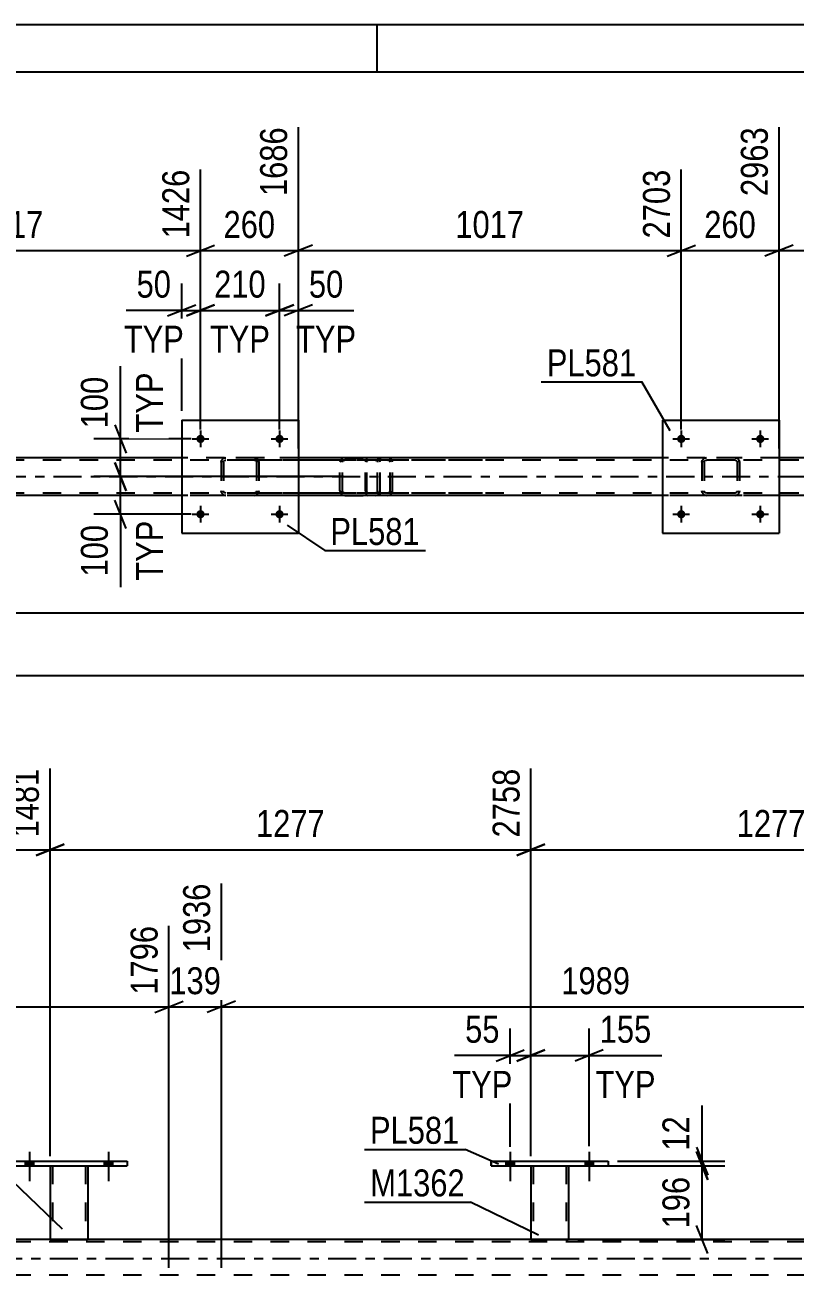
# Model space of a CAD drawing. Header units: millimetres. Extents: x 0 to 841, y 0 to 594.
# Drawn here: x 173.6 to 255.4, y 461.2 to 594 of the extents above; entities that cross this region are included whole.
import ezdxf

# ---------------------------------------------------------------- set-up
doc = ezdxf.new("R2010")
doc.units = ezdxf.units.MM
doc.linetypes.add('DXK_LINE_DOT2', pattern=[3.9198, 1.9599, -1.9599])
doc.linetypes.add('DXK_LINE_DOT3', pattern=[5.9187, 2.979, -0.9799, 0.9799, -0.9799])
doc.styles.add('Arial Narrow', font='ARIALN.TTF', dxfattribs={"height": 0.2})

# ---------------------------------------------------------------- blocks, each defined once
blk = doc.blocks.new('Unknown-318893340-1135')
at = {"color": 5, "linetype": 'Continuous'}
for p, q in [((841, 594), (0, 594)), ((211, 589), (211, 594)), ((836, 589), (5, 589))]:
    blk.add_line(p, q, dxfattribs=at)
blk = doc.blocks.new('Part-318893340-2938 - 2823')
at = {"color": 7, "linetype": 'DXK_LINE_DOT2'}
for p, q in [((245.5, 547.55), (245.53, 547.74)), ((245.53, 547.74), (245.5, 547.55)), ((245.5, 547.55), (245.5, 544.51)), ((245.74, 547.55), (245.75, 547.65)), ((245.74, 547.55), (245.74, 544.51)), ((245.75, 547.65), (245.81, 547.72)), ((245.79, 548), (245.98, 548.03)), ((245.98, 548.03), (245.79, 548)), ((245.81, 547.72), (245.88, 547.78)), ((245.88, 547.78), (245.98, 547.79)), ((249.02, 548.03), (245.98, 548.03)), ((249.02, 547.79), (245.98, 547.79)), ((249.02, 548.03), (249.2, 548)), ((249.2, 548), (249.02, 548.03)), ((249.02, 547.79), (249.11, 547.78)), ((249.11, 547.78), (249.19, 547.72)), ((249.19, 547.72), (249.24, 547.65)), ((249.24, 547.65), (249.26, 547.55)), ((249.26, 547.55), (249.26, 544.51)), ((249.46, 547.74), (249.5, 547.55)), ((249.5, 547.55), (249.46, 547.74)), ((249.5, 547.55), (249.5, 544.51)), ((245.53, 544.33), (245.5, 544.51)), ((245.5, 544.51), (245.53, 544.33)), ((245.75, 544.42), (245.74, 544.51)), ((245.81, 544.34), (245.75, 544.42)), ((249.24, 544.42), (249.19, 544.34)), ((249.26, 544.51), (249.24, 544.42)), ((249.5, 544.51), (249.46, 544.33)), ((249.46, 544.33), (249.5, 544.51)), ((245.98, 544.03), (245.79, 544.07)), ((245.79, 544.07), (245.98, 544.03)), ((245.88, 544.29), (245.81, 544.34)), ((245.98, 544.27), (245.88, 544.29)), ((249.02, 544.27), (245.98, 544.27)), ((249.02, 544.03), (245.98, 544.03)), ((249.11, 544.29), (249.02, 544.27)), ((249.2, 544.07), (249.02, 544.03)), ((249.02, 544.03), (249.2, 544.07)), ((249.19, 544.34), (249.11, 544.29))]:
    blk.add_line(p, q, dxfattribs=at)
at = {"color": 7, "linetype": 'DXK_LINE_DOT3'}
blk.add_line((247.5, 546.03), (247.5, 546.03), dxfattribs=at)
at = {"color": 7, "linetype": 'DXK_LINE_DOT2'}
for centre, start, end in [((245.98, 547.55), 112.5, 157.5), ((245.98, 547.55), 112.5, 157.5), ((249.02, 547.55), 22.5, 67.5), ((249.02, 547.55), 22.5, 67.5), ((245.98, 544.51), 202.5, 247.5), ((245.98, 544.51), 202.5, 247.5), ((249.02, 544.51), 292.5, 337.5), ((249.02, 544.51), 292.5, 337.5)]:
    blk.add_arc(centre, 0.48, start, end, dxfattribs=at)
blk = doc.blocks.new('Bolt-318893340-2898 - 2823')
at = {"linetype": 'Continuous'}
for points in [[(192.66, 542.03, -1), (191.78, 542.03, -1)], [(201.06, 542.03, -1), (200.18, 542.03, -1)]]:
    blk.add_hatch(color=1, dxfattribs=at).paths.add_polyline_path(points)
at = {"color": 1, "linetype": 'Continuous'}
for p, q in [((191.34, 542.03), (193.1, 542.03)), ((192.22, 542.91), (192.22, 541.15)), ((199.74, 542.03), (201.5, 542.03)), ((200.62, 542.91), (200.62, 541.15))]:
    blk.add_line(p, q, dxfattribs=at)
blk = doc.blocks.new('Part-318893340-2937 - 2823')
at = {"color": 2, "linetype": 'Continuous'}
for p, q in [((241.3, 552.03), (241.3, 540.03)), ((241.3, 552.03), (253.7, 552.03)), ((253.7, 552.03), (253.7, 540.03)), ((241.3, 540.03), (253.7, 540.03))]:
    blk.add_line(p, q, dxfattribs=at)
blk = doc.blocks.new('Part-318893340-2873 - 2823')
at = {"color": 7, "linetype": 'DXK_LINE_DOT2'}
for p, q in [((730.1, 547.79), (135.18, 547.79)), ((202.62, 548.03), (190.22, 548.03)), ((253.7, 548.03), (241.3, 548.03)), ((730.1, 544.27), (135.18, 544.27)), ((730.1, 544.03), (190.22, 544.03)), ((202.62, 544.03), (190.22, 544.03)), ((253.7, 544.03), (241.3, 544.03))]:
    blk.add_line(p, q, dxfattribs=at)
at = {"color": 2, "linetype": 'Continuous'}
for p, q in [((190.22, 548.03), (151.54, 548.03)), ((241.3, 548.03), (202.62, 548.03)), ((292.38, 548.03), (253.7, 548.03)), ((190.22, 544.03), (151.54, 544.03)), ((241.3, 544.03), (202.62, 544.03)), ((292.38, 544.03), (253.7, 544.03))]:
    blk.add_line(p, q, dxfattribs=at)
at = {"color": 7, "linetype": 'DXK_LINE_DOT3'}
blk.add_line((135.18, 546.03), (730.1, 546.03), dxfattribs=at)
blk = doc.blocks.new('Bolt-318893340-2897 - 2823')
at = {"linetype": 'Continuous'}
for points in [[(192.66, 550.03, -1), (191.78, 550.03, -1)], [(201.06, 550.03, -1), (200.18, 550.03, -1)]]:
    blk.add_hatch(color=1, dxfattribs=at).paths.add_polyline_path(points)
at = {"color": 1, "linetype": 'Continuous'}
for p, q in [((191.34, 550.03), (193.1, 550.03)), ((192.22, 550.91), (192.22, 549.15)), ((199.74, 550.03), (201.5, 550.03)), ((200.62, 550.91), (200.62, 549.15))]:
    blk.add_line(p, q, dxfattribs=at)
blk = doc.blocks.new('Bolt-318893340-2899 - 2823')
at = {"linetype": 'Continuous'}
for points in [[(243.74, 550.03, -1), (242.86, 550.03, -1)], [(252.14, 550.03, -1), (251.26, 550.03, -1)]]:
    blk.add_hatch(color=1, dxfattribs=at).paths.add_polyline_path(points)
at = {"color": 1, "linetype": 'Continuous'}
for p, q in [((242.42, 550.03), (244.18, 550.03)), ((243.3, 550.91), (243.3, 549.15)), ((250.82, 550.03), (252.58, 550.03)), ((251.7, 550.91), (251.7, 549.15))]:
    blk.add_line(p, q, dxfattribs=at)
blk = doc.blocks.new('Bolt-318893340-2900 - 2823')
at = {"linetype": 'Continuous'}
for points in [[(243.74, 542.03, -1), (242.86, 542.03, -1)], [(252.14, 542.03, -1), (251.26, 542.03, -1)]]:
    blk.add_hatch(color=1, dxfattribs=at).paths.add_polyline_path(points)
at = {"color": 1, "linetype": 'Continuous'}
for p, q in [((242.42, 542.03), (244.18, 542.03)), ((243.3, 542.91), (243.3, 541.15)), ((250.82, 542.03), (252.58, 542.03)), ((251.7, 542.91), (251.7, 541.15))]:
    blk.add_line(p, q, dxfattribs=at)
blk = doc.blocks.new('Part-318893340-2931 - 2823')
at = {"color": 2, "linetype": 'Continuous'}
for p, q in [((190.22, 552.03), (190.22, 540.03)), ((190.22, 552.03), (202.62, 552.03)), ((202.62, 552.03), (202.62, 540.03)), ((190.22, 540.03), (202.62, 540.03))]:
    blk.add_line(p, q, dxfattribs=at)
blk = doc.blocks.new('Part-318893340-2932 - 2823')
at = {"color": 7, "linetype": 'DXK_LINE_DOT2'}
for p, q in [((194.42, 547.55), (194.45, 547.74)), ((194.45, 547.74), (194.42, 547.55)), ((194.42, 547.55), (194.42, 544.51)), ((194.66, 547.55), (194.67, 547.65)), ((194.66, 547.55), (194.66, 544.51)), ((194.67, 547.65), (194.73, 547.72)), ((194.71, 548), (194.9, 548.03)), ((194.9, 548.03), (194.71, 548)), ((194.73, 547.72), (194.8, 547.78)), ((194.8, 547.78), (194.9, 547.79)), ((197.94, 548.03), (194.9, 548.03)), ((197.94, 547.79), (194.9, 547.79)), ((197.94, 548.03), (198.12, 548)), ((198.12, 548), (197.94, 548.03)), ((197.94, 547.79), (198.03, 547.78)), ((198.03, 547.78), (198.11, 547.72)), ((198.11, 547.72), (198.16, 547.65)), ((198.16, 547.65), (198.18, 547.55)), ((198.18, 547.55), (198.18, 544.51)), ((198.38, 547.74), (198.42, 547.55)), ((198.42, 547.55), (198.38, 547.74)), ((198.42, 547.55), (198.42, 544.51)), ((194.45, 544.33), (194.42, 544.51)), ((194.42, 544.51), (194.45, 544.33)), ((194.67, 544.42), (194.66, 544.51)), ((194.73, 544.34), (194.67, 544.42)), ((198.16, 544.42), (198.11, 544.34)), ((198.18, 544.51), (198.16, 544.42)), ((198.42, 544.51), (198.38, 544.33)), ((198.38, 544.33), (198.42, 544.51)), ((194.9, 544.03), (194.71, 544.07)), ((194.71, 544.07), (194.9, 544.03)), ((194.8, 544.29), (194.73, 544.34)), ((194.9, 544.27), (194.8, 544.29)), ((197.94, 544.27), (194.9, 544.27)), ((197.94, 544.03), (194.9, 544.03)), ((198.03, 544.29), (197.94, 544.27)), ((198.12, 544.07), (197.94, 544.03)), ((197.94, 544.03), (198.12, 544.07)), ((198.11, 544.34), (198.03, 544.29))]:
    blk.add_line(p, q, dxfattribs=at)
at = {"color": 7, "linetype": 'DXK_LINE_DOT3'}
blk.add_line((196.42, 546.03), (196.42, 546.03), dxfattribs=at)
at = {"color": 7, "linetype": 'DXK_LINE_DOT2'}
for centre, start, end in [((194.9, 547.55), 112.5, 157.5), ((194.9, 547.55), 112.5, 157.5), ((197.94, 547.55), 22.5, 67.5), ((197.94, 547.55), 22.5, 67.5), ((194.9, 544.51), 202.5, 247.5), ((194.9, 544.51), 202.5, 247.5), ((197.94, 544.51), 292.5, 337.5), ((197.94, 544.51), 292.5, 337.5)]:
    blk.add_arc(centre, 0.48, start, end, dxfattribs=at)
blk = doc.blocks.new('Part-318893340-3017 - 2823')
at = {"color": 7, "linetype": 'DXK_LINE_DOT2'}
for p, q in [((209.77, 547.73), (209.75, 547.55)), ((209.75, 544.51), (209.75, 547.55)), ((209.83, 547.89), (209.77, 547.73)), ((209.92, 547.99), (209.83, 547.89)), ((209.89, 547.55), (209.9, 547.64)), ((209.89, 544.51), (209.89, 547.55)), ((209.9, 547.64), (209.92, 547.72)), ((210.02, 548.03), (209.92, 547.99)), ((209.92, 547.72), (209.97, 547.77)), ((209.97, 547.77), (210.02, 547.79)), ((222.18, 548.03), (210.02, 548.03)), ((222.18, 547.79), (210.02, 547.79)), ((211.3, 548.03), (211.3, 547.79)), ((212.3, 547.99), (212.11, 548.03)), ((212.11, 547.79), (212.21, 547.77)), ((212.21, 547.77), (212.29, 547.72)), ((212.29, 547.72), (212.34, 547.64)), ((212.34, 547.64), (212.36, 547.55)), ((212.36, 544.51), (212.36, 547.55)), ((212.58, 547.72), (212.58, 547.73)), ((212.61, 547.55), (212.58, 547.72)), ((212.61, 544.51), (212.61, 547.55)), ((209.75, 544.51), (209.77, 544.33)), ((209.9, 544.42), (209.89, 544.51)), ((209.92, 544.34), (209.9, 544.42)), ((212.34, 544.42), (212.29, 544.34)), ((212.36, 544.51), (212.34, 544.42)), ((212.58, 544.33), (212.61, 544.51)), ((209.77, 544.33), (209.83, 544.17)), ((209.83, 544.17), (209.92, 544.07)), ((209.97, 544.29), (209.92, 544.34)), ((209.92, 544.07), (210.02, 544.03)), ((210.02, 544.27), (209.97, 544.29)), ((222.18, 544.27), (210.02, 544.27)), ((222.18, 544.03), (210.02, 544.03)), ((211.3, 544.03), (211.3, 544.27)), ((212.21, 544.29), (212.11, 544.27)), ((212.11, 544.03), (212.3, 544.07)), ((212.29, 544.34), (212.21, 544.29))]:
    blk.add_line(p, q, dxfattribs=at)
for centre, start, end in [((212.13, 547.53), 23.8494, 68.8059), ((212.13, 544.52), 291.1941, 336.1506)]:
    blk.add_arc(centre, 0.492, start, end, dxfattribs=at)
blk = doc.blocks.new('Part-318893340-3024 - 2823')
at = {"color": 7, "linetype": 'DXK_LINE_DOT2'}
for p, q in [((210.79, 548.03), (195.8, 548.03)), ((210.79, 547.79), (195.8, 547.79)), ((207.08, 547.72), (207.04, 547.55)), ((207.04, 544.51), (207.04, 547.55)), ((207.08, 547.73), (207.08, 547.72)), ((207.3, 547.55), (207.32, 547.64)), ((207.3, 544.51), (207.3, 547.55)), ((207.32, 547.64), (207.37, 547.72)), ((207.55, 548.03), (207.36, 547.99)), ((207.37, 547.72), (207.45, 547.77)), ((207.45, 547.77), (207.55, 547.79)), ((207.55, 548.03), (210.79, 548.03)), ((210.98, 547.99), (210.79, 548.03)), ((210.79, 547.79), (210.88, 547.77)), ((210.88, 547.77), (210.97, 547.72)), ((210.97, 547.72), (211.02, 547.64)), ((211.02, 547.64), (211.04, 547.55)), ((211.04, 544.51), (211.04, 547.55)), ((211.26, 547.72), (211.26, 547.73)), ((211.3, 547.55), (211.26, 547.72)), ((211.3, 544.51), (211.3, 547.55)), ((207.04, 544.51), (207.08, 544.33)), ((207.32, 544.42), (207.3, 544.51)), ((207.37, 544.34), (207.32, 544.42)), ((211.02, 544.42), (210.97, 544.34)), ((211.04, 544.51), (211.02, 544.42)), ((211.26, 544.33), (211.3, 544.51)), ((210.79, 544.27), (195.8, 544.27)), ((210.79, 544.03), (195.8, 544.03)), ((207.36, 544.07), (207.55, 544.03)), ((207.45, 544.29), (207.37, 544.34)), ((207.55, 544.27), (207.45, 544.29)), ((207.55, 544.03), (210.79, 544.03)), ((210.88, 544.29), (210.79, 544.27)), ((210.79, 544.03), (210.98, 544.07)), ((210.97, 544.34), (210.88, 544.29))]:
    blk.add_line(p, q, dxfattribs=at)
for centre, start, end in [((207.53, 547.53), 110.7584, 155.6801), ((210.81, 547.53), 24.32, 69.2417), ((207.53, 544.53), 204.32, 249.2417), ((210.81, 544.53), 290.7584, 335.6801)]:
    blk.add_arc(centre, 0.496, start, end, dxfattribs=at)
blk = doc.blocks.new('Part-318893340-3856 - 3734')
at = {"color": 2, "linetype": 'Continuous'}
blk.add_line((431.64, 464.98), (117.01, 464.98), dxfattribs=at)
at = {"color": 7, "linetype": 'DXK_LINE_DOT2'}
for p, q in [((754.32, 464.74), (117.01, 464.74)), ((754.32, 461.22), (117.01, 461.22))]:
    blk.add_line(p, q, dxfattribs=at)
at = {"color": 7, "linetype": 'DXK_LINE_DOT3'}
blk.add_line((117.01, 462.98), (754.32, 462.98), dxfattribs=at)
blk = doc.blocks.new('Bolt-318893340-3995 - 3734')
at = {"linetype": 'Continuous'}
for points in [[(224.68, 472.83), (225.56, 472.83), (225.56, 473.31), (224.68, 473.31)], [(233.08, 472.83), (233.96, 472.83), (233.96, 473.31), (233.08, 473.31)]]:
    blk.add_hatch(color=1, dxfattribs=at).paths.add_polyline_path(points)
at = {"color": 1, "linetype": 'Continuous'}
for p, q in [((225.12, 474.31), (225.12, 471.19)), ((233.52, 474.31), (233.52, 471.19)), ((224.68, 473.31), (224.68, 472.83)), ((225.56, 473.31), (225.56, 472.83)), ((233.08, 473.31), (233.08, 472.83)), ((233.96, 473.31), (233.96, 472.83))]:
    blk.add_line(p, q, dxfattribs=at)
blk = doc.blocks.new('Bolt-318893340-3996 - 3734')
at = {"linetype": 'Continuous'}
for points in [[(224.68, 472.83), (225.56, 472.83), (225.56, 473.31), (224.68, 473.31)], [(233.08, 472.83), (233.96, 472.83), (233.96, 473.31), (233.08, 473.31)]]:
    blk.add_hatch(color=1, dxfattribs=at).paths.add_polyline_path(points)
at = {"color": 1, "linetype": 'Continuous'}
for p, q in [((225.12, 474.31), (225.12, 471.19)), ((233.52, 474.31), (233.52, 471.19)), ((224.68, 473.31), (224.68, 472.83)), ((225.56, 473.31), (225.56, 472.83)), ((233.08, 473.31), (233.08, 472.83)), ((233.96, 473.31), (233.96, 472.83))]:
    blk.add_line(p, q, dxfattribs=at)
blk = doc.blocks.new('Bolt-318893340-3997 - 3734')
at = {"linetype": 'Continuous'}
for points in [[(173.6, 472.83), (174.48, 472.83), (174.48, 473.31), (173.6, 473.31)], [(182, 472.83), (182.88, 472.83), (182.88, 473.31), (182, 473.31)]]:
    blk.add_hatch(color=1, dxfattribs=at).paths.add_polyline_path(points)
at = {"color": 1, "linetype": 'Continuous'}
for p, q in [((174.04, 474.31), (174.04, 471.19)), ((182.44, 474.31), (182.44, 471.19)), ((173.6, 473.31), (173.6, 472.83)), ((174.48, 473.31), (174.48, 472.83)), ((182, 473.31), (182, 472.83)), ((182.88, 473.31), (182.88, 472.83))]:
    blk.add_line(p, q, dxfattribs=at)
blk = doc.blocks.new('Bolt-318893340-3998 - 3734')
at = {"linetype": 'Continuous'}
for points in [[(173.6, 472.83), (174.48, 472.83), (174.48, 473.31), (173.6, 473.31)], [(182, 472.83), (182.88, 472.83), (182.88, 473.31), (182, 473.31)]]:
    blk.add_hatch(color=1, dxfattribs=at).paths.add_polyline_path(points)
at = {"color": 1, "linetype": 'Continuous'}
for p, q in [((174.04, 474.31), (174.04, 471.19)), ((182.44, 474.31), (182.44, 471.19)), ((173.6, 473.31), (173.6, 472.83)), ((174.48, 473.31), (174.48, 472.83)), ((182, 473.31), (182, 472.83)), ((182.88, 473.31), (182.88, 472.83))]:
    blk.add_line(p, q, dxfattribs=at)
blk = doc.blocks.new('Part-318893340-4058 - 3734')
at = {"color": 2, "linetype": 'Continuous'}
for p, q in [((227.32, 472.83), (227.32, 464.99)), ((231.32, 472.83), (231.32, 464.99)), ((227.32, 464.99), (231.28, 464.99)), ((231.32, 464.99), (231.28, 464.99))]:
    blk.add_line(p, q, dxfattribs=at)
at = {"color": 7, "linetype": 'DXK_LINE_DOT2'}
for p, q in [((227.32, 472.83), (231.32, 472.83)), ((227.32, 472.83), (227.32, 472.83)), ((227.32, 472.83), (227.32, 472.83)), ((227.56, 472.83), (227.56, 464.99)), ((231.08, 472.83), (231.08, 464.99)), ((231.32, 472.83), (231.32, 472.83)), ((231.32, 472.83), (231.32, 472.83)), ((231.01, 464.99), (231.02, 464.99)), ((231.02, 464.99), (231.06, 464.99)), ((231.06, 464.99), (231.08, 464.99))]:
    blk.add_line(p, q, dxfattribs=at)
blk = doc.blocks.new('Part-318893340-4063 - 3734')
at = {"color": 2, "linetype": 'Continuous'}
for p, q in [((223.12, 472.83), (223.12, 473.31)), ((223.12, 473.31), (223.12, 473.31)), ((223.12, 473.31), (235.52, 473.31)), ((223.12, 472.83), (223.12, 472.83)), ((223.12, 472.83), (235.52, 472.83)), ((235.52, 473.31), (235.52, 472.83))]:
    blk.add_line(p, q, dxfattribs=at)
at = {"color": 7, "linetype": 'DXK_LINE_DOT2'}
for p, q in [((223.12, 473.31), (223.12, 472.83)), ((223.12, 473.31), (223.12, 473.31)), ((223.12, 472.83), (223.12, 472.83)), ((235.52, 473.31), (235.52, 472.83))]:
    blk.add_line(p, q, dxfattribs=at)
blk = doc.blocks.new('Part-318893340-4068 - 3734')
at = {"color": 2, "linetype": 'Continuous'}
for p, q in [((176.24, 472.83), (176.24, 464.99)), ((180.24, 472.83), (180.24, 464.99)), ((176.24, 464.99), (180.2, 464.99)), ((180.24, 464.99), (180.2, 464.99))]:
    blk.add_line(p, q, dxfattribs=at)
at = {"color": 7, "linetype": 'DXK_LINE_DOT2'}
for p, q in [((176.24, 472.83), (180.24, 472.83)), ((176.24, 472.83), (176.24, 472.83)), ((176.24, 472.83), (176.24, 472.83)), ((176.48, 472.83), (176.48, 464.99)), ((180, 472.83), (180, 464.99)), ((180.24, 472.83), (180.24, 472.83)), ((180.24, 472.83), (180.24, 472.83)), ((179.98, 464.99), (180, 464.99))]:
    blk.add_line(p, q, dxfattribs=at)
blk = doc.blocks.new('Part-318893340-4073 - 3734')
at = {"color": 2, "linetype": 'Continuous'}
for p, q in [((172.04, 472.83), (172.04, 473.31)), ((172.04, 473.31), (172.04, 473.31)), ((172.04, 473.31), (184.44, 473.31)), ((172.04, 472.83), (172.04, 472.83)), ((172.04, 472.83), (184.44, 472.83)), ((184.44, 473.31), (184.44, 472.83))]:
    blk.add_line(p, q, dxfattribs=at)
at = {"color": 7, "linetype": 'DXK_LINE_DOT2'}
for p, q in [((172.04, 473.31), (172.04, 472.83)), ((172.04, 473.31), (172.04, 473.31)), ((172.04, 472.83), (172.04, 472.83)), ((184.44, 473.31), (184.44, 472.83))]:
    blk.add_line(p, q, dxfattribs=at)
blk = doc.blocks.new('StraightDimension-318893340-3163 - 2823')
at = {"color": 7, "linetype": 'Continuous'}
for p, q in [((190.22, 553.03), (190.22, 566.54)), ((192.22, 551.03), (192.22, 566.54)), ((190.22, 563.69), (184.31, 563.69)), ((190.22, 563.69), (184.31, 563.69)), ((188.72, 563.09), (191.72, 564.29)), ((190.22, 563.69), (192.22, 563.69)), ((193.72, 564.29), (190.72, 563.09))]:
    blk.add_line(p, q, dxfattribs=at)
at = {"color": 0}
blk.add_wipeout([(189.69, 564.44), (189.69, 568.64), (184.83, 568.64), (184.83, 564.44)], dxfattribs=at)
at = {"color": 0, "linetype": 'Continuous'}
blk.add_wipeout([(191.06, 558.59), (191.06, 562.79), (183.47, 562.79), (183.47, 558.59)], dxfattribs=at)
at = {"color": 3, "style": 'Arial Narrow'}
blk.add_text('50', height=2.863, dxfattribs=at).set_placement((185.43, 565.04))
at = {"color": 3, "linetype": 'Continuous', "style": 'Arial Narrow'}
blk.add_text('TYP', height=2.863, dxfattribs=at).set_placement((184.07, 559.19))
blk = doc.blocks.new('StraightDimension-318893340-7810 - 2823')
at = {"color": 7, "linetype": 'Continuous'}
for p, q in [((202.62, 549.03), (202.62, 583.14)), ((192.22, 551.03), (192.22, 578.64)), ((190.72, 569.43), (193.72, 570.63)), ((192.22, 570.03), (202.62, 570.03)), ((204.12, 570.63), (201.12, 569.43))]:
    blk.add_line(p, q, dxfattribs=at)
at = {"color": 0}
blk.add_wipeout([(200.76, 570.78), (200.76, 574.98), (194.07, 574.98), (194.07, 570.78)], dxfattribs=at)
at = {"color": 3, "style": 'Arial Narrow'}
blk.add_text('260', height=2.863, dxfattribs=at).set_placement((194.67, 571.38))
at = {"color": 0, "linetype": 'Continuous'}
blk.add_wipeout([(202.02, 583.74), (197.82, 583.74), (197.82, 575.23), (202.02, 575.23)], dxfattribs=at)
at = {"color": 3, "linetype": 'Continuous', "style": 'Arial Narrow'}
blk.add_text('1686', height=2.863, rotation=90.0002, dxfattribs=at).set_placement((201.42, 575.83))
blk = doc.blocks.new('StraightDimension-318893340-3065 - 2823')
at = {"color": 7, "linetype": 'Continuous'}
blk.add_line((135.18, 531.55), (767.22, 531.55), dxfattribs=at)
blk = doc.blocks.new('StraightDimension-318893340-3134 - 2823')
at = {"color": 7, "linetype": 'Continuous'}
for p, q in [((200.62, 551.03), (200.62, 566.54)), ((202.62, 553.03), (202.62, 566.54)), ((199.12, 563.09), (202.12, 564.29)), ((200.62, 563.69), (202.62, 563.69)), ((204.12, 564.29), (201.12, 563.09)), ((202.62, 563.69), (208.52, 563.69)), ((202.62, 563.69), (208.52, 563.69))]:
    blk.add_line(p, q, dxfattribs=at)
at = {"color": 0}
blk.add_wipeout([(208, 564.44), (208, 568.64), (203.14, 568.64), (203.14, 564.44)], dxfattribs=at)
at = {"color": 0, "linetype": 'Continuous'}
blk.add_wipeout([(209.36, 558.59), (209.36, 562.79), (201.77, 562.79), (201.77, 558.59)], dxfattribs=at)
at = {"color": 3, "style": 'Arial Narrow'}
blk.add_text('50', height=2.863, dxfattribs=at).set_placement((203.74, 565.04))
at = {"color": 3, "linetype": 'Continuous', "style": 'Arial Narrow'}
blk.add_text('TYP', height=2.863, dxfattribs=at).set_placement((202.37, 559.19))
blk = doc.blocks.new('StraightDimension-318893340-3147 - 2823')
at = {"color": 7, "linetype": 'Continuous'}
for p, q in [((192.22, 551.03), (192.22, 566.54)), ((200.62, 551.03), (200.62, 566.54)), ((190.72, 563.09), (193.72, 564.29)), ((192.22, 563.69), (200.62, 563.69)), ((202.12, 564.29), (199.12, 563.09))]:
    blk.add_line(p, q, dxfattribs=at)
at = {"color": 0}
blk.add_wipeout([(199.76, 564.44), (199.76, 568.64), (193.07, 568.64), (193.07, 564.44)], dxfattribs=at)
at = {"color": 0, "linetype": 'Continuous'}
blk.add_wipeout([(200.21, 558.59), (200.21, 562.79), (192.62, 562.79), (192.62, 558.59)], dxfattribs=at)
at = {"color": 3, "style": 'Arial Narrow'}
blk.add_text('210', height=2.863, dxfattribs=at).set_placement((193.67, 565.04))
at = {"color": 3, "linetype": 'Continuous', "style": 'Arial Narrow'}
blk.add_text('TYP', height=2.863, dxfattribs=at).set_placement((193.22, 559.19))
blk = doc.blocks.new('StraightDimension-318893340-3177 - 2823')
at = {"color": 7, "linetype": 'Continuous'}
for p, q in [((183.12, 547.53), (184.32, 544.53)), ((207.4, 546.03), (180.87, 546.03)), ((183.72, 542.03), (183.72, 546.03)), ((184.32, 540.53), (183.12, 543.53)), ((191.22, 542.03), (180.87, 542.03)), ((183.72, 542.03), (183.72, 534.3)), ((183.72, 542.03), (183.72, 534.3))]:
    blk.add_line(p, q, dxfattribs=at)
at = {"color": 0, "linetype": 'Continuous'}
blk.add_wipeout([(188.82, 541.96), (184.62, 541.96), (184.62, 534.37), (188.82, 534.37)], dxfattribs=at)
at = {"color": 0}
blk.add_wipeout([(182.97, 541.51), (178.77, 541.51), (178.77, 534.82), (182.97, 534.82)], dxfattribs=at)
at = {"color": 3, "style": 'Arial Narrow'}
blk.add_text('100', height=2.863, rotation=90.0002, dxfattribs=at).set_placement((182.37, 535.42))
at = {"color": 3, "linetype": 'Continuous', "style": 'Arial Narrow'}
blk.add_text('TYP', height=2.863, rotation=90.0002, dxfattribs=at).set_placement((188.22, 534.97))
blk = doc.blocks.new('StraightDimension-318893340-3200 - 2823')
at = {"color": 7, "linetype": 'Continuous'}
for p, q in [((183.72, 550.03), (183.72, 557.77)), ((183.72, 550.03), (183.72, 557.77)), ((183.12, 551.53), (184.32, 548.53)), ((191.22, 550.03), (180.87, 550.03)), ((183.72, 546.03), (183.72, 550.03)), ((184.32, 544.53), (183.12, 547.53)), ((207.4, 546.03), (180.87, 546.03))]:
    blk.add_line(p, q, dxfattribs=at)
at = {"color": 0, "linetype": 'Continuous'}
blk.add_wipeout([(188.82, 557.7), (184.62, 557.7), (184.62, 550.11), (188.82, 550.11)], dxfattribs=at)
at = {"color": 0}
blk.add_wipeout([(182.97, 557.24), (178.77, 557.24), (178.77, 550.56), (182.97, 550.56)], dxfattribs=at)
at = {"color": 3, "style": 'Arial Narrow'}
blk.add_text('100', height=2.863, rotation=90.0002, dxfattribs=at).set_placement((182.37, 551.16))
at = {"color": 3, "linetype": 'Continuous', "style": 'Arial Narrow'}
blk.add_text('TYP', height=2.863, rotation=90.0002, dxfattribs=at).set_placement((188.22, 550.71))
blk = doc.blocks.new('StraightDimension-318893340-3224 - 2823')
at = {"color": 7, "linetype": 'Continuous'}
blk.add_line((134.54, 524.91), (767.86, 524.91), dxfattribs=at)
blk = doc.blocks.new('StraightDimension-318893340-7807 - 2823')
at = {"color": 7, "linetype": 'Continuous'}
for p, q in [((253.7, 549.03), (253.7, 583.14)), ((294.38, 551.03), (294.38, 578.64)), ((255.2, 570.63), (252.2, 569.43)), ((253.7, 570.03), (294.38, 570.03)), ((292.88, 569.43), (295.88, 570.63))]:
    blk.add_line(p, q, dxfattribs=at)
at = {"color": 0}
blk.add_wipeout([(278.29, 570.78), (278.29, 574.98), (269.78, 574.98), (269.78, 570.78)], dxfattribs=at)
at = {"color": 3, "style": 'Arial Narrow'}
blk.add_text('1017', height=2.863, dxfattribs=at).set_placement((270.38, 571.38))
at = {"color": 0, "linetype": 'Continuous'}
blk.add_wipeout([(293.78, 579.24), (289.58, 579.24), (289.58, 570.73), (293.78, 570.73)], dxfattribs=at)
at = {"color": 3, "linetype": 'Continuous', "style": 'Arial Narrow'}
blk.add_text('3980', height=2.863, rotation=90.0002, dxfattribs=at).set_placement((293.18, 571.33))
blk = doc.blocks.new('StraightDimension-318893340-7808 - 2823')
at = {"color": 7, "linetype": 'Continuous'}
for p, q in [((253.7, 549.03), (253.7, 583.14)), ((243.3, 551.03), (243.3, 578.64)), ((241.8, 569.43), (244.8, 570.63)), ((243.3, 570.03), (253.7, 570.03)), ((255.2, 570.63), (252.2, 569.43))]:
    blk.add_line(p, q, dxfattribs=at)
at = {"color": 0}
blk.add_wipeout([(251.84, 570.78), (251.84, 574.98), (245.15, 574.98), (245.15, 570.78)], dxfattribs=at)
at = {"color": 3, "style": 'Arial Narrow'}
blk.add_text('260', height=2.863, dxfattribs=at).set_placement((245.75, 571.38))
at = {"color": 0, "linetype": 'Continuous'}
blk.add_wipeout([(253.1, 583.74), (248.9, 583.74), (248.9, 575.23), (253.1, 575.23)], dxfattribs=at)
at = {"color": 3, "linetype": 'Continuous', "style": 'Arial Narrow'}
blk.add_text('2963', height=2.863, rotation=90.0002, dxfattribs=at).set_placement((252.5, 575.83))
blk = doc.blocks.new('StraightDimension-318893340-7809 - 2823')
at = {"color": 7, "linetype": 'Continuous'}
for p, q in [((202.62, 549.03), (202.62, 583.14)), ((243.3, 551.03), (243.3, 578.64)), ((204.12, 570.63), (201.12, 569.43)), ((202.62, 570.03), (243.3, 570.03)), ((241.8, 569.43), (244.8, 570.63))]:
    blk.add_line(p, q, dxfattribs=at)
at = {"color": 0}
blk.add_wipeout([(227.21, 570.78), (227.21, 574.98), (218.7, 574.98), (218.7, 570.78)], dxfattribs=at)
at = {"color": 3, "style": 'Arial Narrow'}
blk.add_text('1017', height=2.863, dxfattribs=at).set_placement((219.3, 571.38))
at = {"color": 0, "linetype": 'Continuous'}
blk.add_wipeout([(242.7, 579.24), (238.5, 579.24), (238.5, 570.73), (242.7, 570.73)], dxfattribs=at)
at = {"color": 3, "linetype": 'Continuous', "style": 'Arial Narrow'}
blk.add_text('2703', height=2.863, rotation=90.0002, dxfattribs=at).set_placement((242.1, 571.33))
blk = doc.blocks.new('StraightDimension-318893340-7811 - 2823')
at = {"color": 7, "linetype": 'Continuous'}
for p, q in [((151.54, 548.71), (151.54, 581.32)), ((192.22, 551.03), (192.22, 578.64)), ((153.04, 570.63), (150.04, 569.43)), ((151.54, 570.03), (192.22, 570.03)), ((190.72, 569.43), (193.72, 570.63))]:
    blk.add_line(p, q, dxfattribs=at)
at = {"color": 0}
blk.add_wipeout([(176.13, 570.78), (176.13, 574.98), (167.62, 574.98), (167.62, 570.78)], dxfattribs=at)
at = {"color": 3, "style": 'Arial Narrow'}
blk.add_text('1017', height=2.863, dxfattribs=at).set_placement((168.22, 571.38))
at = {"color": 0, "linetype": 'Continuous'}
blk.add_wipeout([(191.62, 579.24), (187.42, 579.24), (187.42, 570.73), (191.62, 570.73)], dxfattribs=at)
at = {"color": 3, "linetype": 'Continuous', "style": 'Arial Narrow'}
blk.add_text('1426', height=2.863, rotation=90.0002, dxfattribs=at).set_placement((191.02, 571.33))
blk = doc.blocks.new('StraightDimension-318893340-15523 - 3734')
at = {"color": 7, "linetype": 'Continuous'}
for p, q in [((244.92, 474.33), (246.12, 471.33)), ((232.32, 472.83), (247.92, 472.83)), ((245.52, 464.99), (245.52, 472.83)), ((246.12, 463.49), (244.92, 466.49)), ((232.32, 464.99), (247.92, 464.99))]:
    blk.add_line(p, q, dxfattribs=at)
at = {"color": 0}
blk.add_wipeout([(244.77, 472.25), (240.57, 472.25), (240.57, 465.57), (244.77, 465.57)], dxfattribs=at)
at = {"color": 3, "style": 'Arial Narrow'}
blk.add_text('196', height=2.863, rotation=90.0002, dxfattribs=at).set_placement((244.17, 466.17))
blk = doc.blocks.new('StraightDimension-318893340-9623 - 3734')
at = {"color": 7, "linetype": 'Continuous'}
for p, q in [((194.44, 461.98), (194.44, 502.81)), ((274, 461.98), (274, 498.31)), ((195.94, 490.3), (192.94, 489.1)), ((272.5, 489.1), (275.5, 490.3)), ((194.44, 489.7), (274, 489.7))]:
    blk.add_line(p, q, dxfattribs=at)
at = {"color": 0}
blk.add_wipeout([(238.47, 490.45), (238.47, 494.65), (229.96, 494.65), (229.96, 490.45)], dxfattribs=at)
at = {"color": 3, "style": 'Arial Narrow'}
blk.add_text('1989', height=2.863, dxfattribs=at).set_placement((230.56, 491.05))
at = {"color": 0, "linetype": 'Continuous'}
blk.add_wipeout([(273.4, 498.91), (269.2, 498.91), (269.2, 490.4), (273.4, 490.4)], dxfattribs=at)
at = {"color": 3, "linetype": 'Continuous', "style": 'Arial Narrow'}
blk.add_text('3925', height=2.863, rotation=90.0002, dxfattribs=at).set_placement((272.8, 491))
blk = doc.blocks.new('StraightDimension-318893340-10276 - 3734')
at = {"color": 7, "linetype": 'Continuous'}
for p, q in [((227.32, 473.83), (227.32, 515.01)), ((278.4, 473.83), (278.4, 515.01)), ((228.82, 507), (225.82, 505.8)), ((227.32, 506.4), (278.4, 506.4)), ((276.9, 505.8), (279.9, 507))]:
    blk.add_line(p, q, dxfattribs=at)
at = {"color": 0}
blk.add_wipeout([(257.11, 507.15), (257.11, 511.35), (248.6, 511.35), (248.6, 507.15)], dxfattribs=at)
at = {"color": 3, "style": 'Arial Narrow'}
blk.add_text('1277', height=2.863, dxfattribs=at).set_placement((249.2, 507.75))
at = {"color": 0, "linetype": 'Continuous'}
blk.add_wipeout([(277.8, 515.61), (273.6, 515.61), (273.6, 507.1), (277.8, 507.1)], dxfattribs=at)
at = {"color": 3, "linetype": 'Continuous', "style": 'Arial Narrow'}
blk.add_text('4035', height=2.863, rotation=90.0002, dxfattribs=at).set_placement((277.2, 507.7))
blk = doc.blocks.new('StraightDimension-318893340-10278 - 3734')
at = {"color": 7, "linetype": 'Continuous'}
for p, q in [((125.16, 469.91), (125.16, 517.68)), ((176.24, 473.83), (176.24, 515.01)), ((126.66, 507), (123.66, 505.8)), ((125.16, 506.4), (176.24, 506.4)), ((174.74, 505.8), (177.74, 507))]:
    blk.add_line(p, q, dxfattribs=at)
at = {"color": 0}
blk.add_wipeout([(154.95, 507.15), (154.95, 511.35), (146.44, 511.35), (146.44, 507.15)], dxfattribs=at)
at = {"color": 3, "style": 'Arial Narrow'}
blk.add_text('1277', height=2.863, dxfattribs=at).set_placement((147.04, 507.75))
at = {"color": 0, "linetype": 'Continuous'}
blk.add_wipeout([(175.64, 515.61), (171.44, 515.61), (171.44, 507.1), (175.64, 507.1)], dxfattribs=at)
at = {"color": 3, "linetype": 'Continuous', "style": 'Arial Narrow'}
blk.add_text('1481', height=2.863, rotation=90.0002, dxfattribs=at).set_placement((175.04, 507.7))
blk = doc.blocks.new('StraightDimension-318893340-15542 - 3734')
at = {"color": 7, "linetype": 'Continuous'}
for p, q in [((225.12, 474.82), (225.12, 487.39)), ((227.32, 473.83), (227.32, 487.39)), ((223.62, 483.94), (226.62, 485.14)), ((228.82, 485.14), (225.82, 483.94)), ((225.12, 484.54), (219.21, 484.54)), ((225.12, 484.54), (219.21, 484.54)), ((225.12, 484.54), (227.32, 484.54))]:
    blk.add_line(p, q, dxfattribs=at)
at = {"color": 0}
blk.add_wipeout([(224.59, 485.29), (224.59, 489.49), (219.74, 489.49), (219.74, 485.29)], dxfattribs=at)
at = {"color": 0, "linetype": 'Continuous'}
blk.add_wipeout([(225.96, 479.44), (225.96, 483.64), (218.37, 483.64), (218.37, 479.44)], dxfattribs=at)
at = {"color": 3, "style": 'Arial Narrow'}
blk.add_text('55', height=2.863, dxfattribs=at).set_placement((220.34, 485.89))
at = {"color": 3, "linetype": 'Continuous', "style": 'Arial Narrow'}
blk.add_text('TYP', height=2.863, dxfattribs=at).set_placement((218.97, 480.04))
blk = doc.blocks.new('StraightDimension-318893340-9624 - 3734')
at = {"color": 7, "linetype": 'Continuous'}
for p, q in [((194.44, 461.98), (194.44, 502.81)), ((188.86, 461.98), (188.86, 498.31)), ((187.36, 489.1), (190.36, 490.3)), ((195.94, 490.3), (192.94, 489.1)), ((188.86, 489.7), (194.44, 489.7))]:
    blk.add_line(p, q, dxfattribs=at)
at = {"color": 0}
blk.add_wipeout([(194.99, 490.45), (194.99, 494.65), (188.31, 494.65), (188.31, 490.45)], dxfattribs=at)
at = {"color": 3, "style": 'Arial Narrow'}
blk.add_text('139', height=2.863, dxfattribs=at).set_placement((188.91, 491.05))
at = {"color": 0, "linetype": 'Continuous'}
blk.add_wipeout([(193.84, 503.41), (189.64, 503.41), (189.64, 494.9), (193.84, 494.9)], dxfattribs=at)
at = {"color": 3, "linetype": 'Continuous', "style": 'Arial Narrow'}
blk.add_text('1936', height=2.863, rotation=90.0002, dxfattribs=at).set_placement((193.24, 495.5))
blk = doc.blocks.new('StraightDimension-318893340-9625 - 3734')
at = {"color": 7, "linetype": 'Continuous'}
for p, q in [((188.86, 461.98), (188.86, 498.31)), ((117.01, 470.48), (117.01, 492.83)), ((118.51, 490.3), (115.51, 489.1)), ((187.36, 489.1), (190.36, 490.3)), ((117.01, 489.7), (188.86, 489.7))]:
    blk.add_line(p, q, dxfattribs=at)
at = {"color": 0}
blk.add_wipeout([(157.19, 490.45), (157.19, 494.65), (148.68, 494.65), (148.68, 490.45)], dxfattribs=at)
at = {"color": 3, "style": 'Arial Narrow'}
blk.add_text('1796', height=2.863, dxfattribs=at).set_placement((149.28, 491.05))
at = {"color": 0, "linetype": 'Continuous'}
for points in [[(188.26, 498.91), (184.06, 498.91), (184.06, 490.4), (188.26, 490.4)], [(116.41, 493.43), (112.21, 493.43), (112.21, 490.4), (116.41, 490.4)]]:
    blk.add_wipeout(points, dxfattribs=at)
at = {"color": 3, "linetype": 'Continuous', "style": 'Arial Narrow'}
for s, height, p in [('1796', 2.863, (187.66, 491)), ('0', 2.86, (115.81, 491))]:
    blk.add_text(s, height=height, rotation=90.0002, dxfattribs=at).set_placement(p)
blk = doc.blocks.new('StraightDimension-318893340-10277 - 3734')
at = {"color": 7, "linetype": 'Continuous'}
for p, q in [((176.24, 473.83), (176.24, 515.01)), ((227.32, 473.83), (227.32, 515.01)), ((177.74, 507), (174.74, 505.8)), ((176.24, 506.4), (227.32, 506.4)), ((225.82, 505.8), (228.82, 507))]:
    blk.add_line(p, q, dxfattribs=at)
at = {"color": 0}
blk.add_wipeout([(206.03, 507.15), (206.03, 511.35), (197.52, 511.35), (197.52, 507.15)], dxfattribs=at)
at = {"color": 3, "style": 'Arial Narrow'}
blk.add_text('1277', height=2.863, dxfattribs=at).set_placement((198.12, 507.75))
at = {"color": 0, "linetype": 'Continuous'}
blk.add_wipeout([(226.72, 515.61), (222.52, 515.61), (222.52, 507.1), (226.72, 507.1)], dxfattribs=at)
at = {"color": 3, "linetype": 'Continuous', "style": 'Arial Narrow'}
blk.add_text('2758', height=2.863, rotation=90.0002, dxfattribs=at).set_placement((226.12, 507.7))
blk = doc.blocks.new('StraightDimension-318893340-15522 - 3734')
at = {"color": 7, "linetype": 'Continuous'}
for p, q in [((245.52, 473.31), (245.52, 479.21)), ((245.52, 473.31), (245.52, 479.21)), ((244.92, 474.81), (246.12, 471.81)), ((246.12, 471.33), (244.92, 474.33)), ((232.32, 472.83), (247.92, 472.83)), ((236.52, 473.31), (247.92, 473.31)), ((245.52, 472.83), (245.52, 473.31))]:
    blk.add_line(p, q, dxfattribs=at)
at = {"color": 0}
blk.add_wipeout([(244.77, 478.69), (240.57, 478.69), (240.57, 473.83), (244.77, 473.83)], dxfattribs=at)
at = {"color": 3, "style": 'Arial Narrow'}
blk.add_text('12', height=2.863, rotation=90.0002, dxfattribs=at).set_placement((244.17, 474.43))
blk = doc.blocks.new('StraightDimension-318893340-15541 - 3734')
at = {"color": 7, "linetype": 'Continuous'}
for p, q in [((227.32, 473.83), (227.32, 487.39)), ((233.52, 474.89), (233.52, 487.39)), ((225.82, 483.94), (228.82, 485.14)), ((235.02, 485.14), (232.02, 483.94)), ((227.32, 484.54), (233.52, 484.54)), ((233.52, 484.54), (241.25, 484.54)), ((233.52, 484.54), (241.25, 484.54))]:
    blk.add_line(p, q, dxfattribs=at)
at = {"color": 0}
blk.add_wipeout([(240.73, 485.29), (240.73, 489.49), (234.04, 489.49), (234.04, 485.29)], dxfattribs=at)
at = {"color": 0, "linetype": 'Continuous'}
blk.add_wipeout([(241.18, 479.44), (241.18, 483.64), (233.59, 483.64), (233.59, 479.44)], dxfattribs=at)
at = {"color": 3, "style": 'Arial Narrow'}
blk.add_text('155', height=2.863, dxfattribs=at).set_placement((234.64, 485.89))
at = {"color": 3, "linetype": 'Continuous', "style": 'Arial Narrow'}
blk.add_text('TYP', height=2.863, dxfattribs=at).set_placement((234.19, 480.04))
blk = doc.blocks.new('Mark-318893340-2933 - 2823')
at = {"color": 0}
blk.add_wipeout([(238.53, 556.68), (238.53, 559.68), (229.02, 559.68), (229.02, 556.68)], dxfattribs=at)
blk.add_wipeout([(238.53, 556.68), (238.53, 559.68), (229.02, 559.68), (229.02, 556.68)], dxfattribs=at)
at = {"color": 30, "linetype": 'Continuous'}
for p in [(228.42, 556.08), (242.13, 550.88)]:
    blk.add_line(p, (239.13, 556.08), dxfattribs=at)
at = {"color": 3, "style": 'Arial Narrow'}
blk.add_text('PL581', height=2.863, dxfattribs=at).set_placement((229.02, 556.68))
blk = doc.blocks.new('Mark-318893340-2927 - 2823')
at = {"color": 0}
blk.add_wipeout([(215.52, 538.77), (215.52, 541.77), (206.02, 541.77), (206.02, 538.77)], dxfattribs=at)
blk.add_wipeout([(215.52, 538.77), (215.52, 541.77), (206.02, 541.77), (206.02, 538.77)], dxfattribs=at)
at = {"color": 30, "linetype": 'Continuous'}
for p, q in [((201.42, 540.88), (205.42, 538.17)), ((205.42, 538.17), (216.12, 538.17))]:
    blk.add_line(p, q, dxfattribs=at)
at = {"color": 3, "style": 'Arial Narrow'}
blk.add_text('PL581', height=2.863, dxfattribs=at).set_placement((206.02, 538.77))
blk = doc.blocks.new('Mark-318893340-4054 - 3734')
at = {"color": 0}
blk.add_wipeout([(220.31, 469.57), (220.31, 472.57), (210.26, 472.57), (210.26, 469.57)], dxfattribs=at)
blk.add_wipeout([(220.31, 469.57), (220.31, 472.57), (210.26, 472.57), (210.26, 469.57)], dxfattribs=at)
at = {"color": 30, "linetype": 'Continuous'}
for p in [(209.66, 468.97), (228.13, 465.45)]:
    blk.add_line(p, (220.91, 468.97), dxfattribs=at)
at = {"color": 3, "style": 'Arial Narrow'}
blk.add_text('M1362', height=2.863, dxfattribs=at).set_placement((210.26, 469.57))
blk = doc.blocks.new('Mark-318893340-4059 - 3734')
at = {"color": 0}
blk.add_wipeout([(219.73, 475.16), (219.73, 478.16), (210.23, 478.16), (210.23, 475.16)], dxfattribs=at)
blk.add_wipeout([(219.73, 475.16), (219.73, 478.16), (210.23, 478.16), (210.23, 475.16)], dxfattribs=at)
at = {"color": 30, "linetype": 'Continuous'}
for p in [(209.63, 474.56), (223.87, 473.01)]:
    blk.add_line(p, (220.33, 474.56), dxfattribs=at)
at = {"color": 3, "style": 'Arial Narrow'}
blk.add_text('PL581', height=2.863, dxfattribs=at).set_placement((210.23, 475.16))
blk = doc.blocks.new('Mark-318893340-4064 - 3734')
at = {"color": 0}
blk.add_wipeout([(168.89, 474.43), (168.89, 477.43), (158.83, 477.43), (158.83, 474.43)], dxfattribs=at)
blk.add_wipeout([(168.89, 474.43), (168.89, 477.43), (158.83, 477.43), (158.83, 474.43)], dxfattribs=at)
at = {"color": 30, "linetype": 'Continuous'}
for p in [(158.23, 473.83), (177.54, 466.08)]:
    blk.add_line(p, (169.49, 473.83), dxfattribs=at)
at = {"color": 3, "style": 'Arial Narrow'}
blk.add_text('M1362', height=2.863, dxfattribs=at).set_placement((158.83, 474.43))

msp = doc.modelspace()

# ---------------------------------------------------------------- block references
for name in ['Unknown-318893340-1135', 'Part-318893340-2931 - 2823', 'Part-318893340-2937 - 2823', 'Part-318893340-2873 - 2823', 'Bolt-318893340-2897 - 2823', 'Bolt-318893340-2899 - 2823', 'Part-318893340-2932 - 2823', 'Part-318893340-3024 - 2823', 'Part-318893340-3017 - 2823', 'Part-318893340-2938 - 2823', 'Bolt-318893340-2898 - 2823', 'Bolt-318893340-2900 - 2823', 'Bolt-318893340-3997 - 3734', 'Bolt-318893340-3998 - 3734', 'Bolt-318893340-3995 - 3734', 'Bolt-318893340-3996 - 3734', 'Part-318893340-4073 - 3734', 'Part-318893340-4068 - 3734', 'Part-318893340-4063 - 3734', 'Part-318893340-4058 - 3734', 'Part-318893340-3856 - 3734']:
    msp.add_blockref(name, (0, 0))

# ---------------------------------------------------------------- next in the draw order: block references
for name in ['StraightDimension-318893340-7807 - 2823', 'StraightDimension-318893340-3163 - 2823', 'StraightDimension-318893340-3065 - 2823', 'StraightDimension-318893340-10278 - 3734', 'StraightDimension-318893340-15523 - 3734']:
    msp.add_blockref(name, (0, 0))

# ---------------------------------------------------------------- next in the draw order: block references
for name in ['StraightDimension-318893340-7810 - 2823', 'StraightDimension-318893340-7808 - 2823', 'StraightDimension-318893340-3177 - 2823', 'StraightDimension-318893340-9623 - 3734']:
    msp.add_blockref(name, (0, 0))

# ---------------------------------------------------------------- next in the draw order: block references
for name in ['StraightDimension-318893340-3134 - 2823', 'StraightDimension-318893340-3224 - 2823', 'StraightDimension-318893340-10276 - 3734', 'StraightDimension-318893340-9624 - 3734', 'Mark-318893340-4054 - 3734']:
    msp.add_blockref(name, (0, 0))

# ---------------------------------------------------------------- next in the draw order: block references
for name in ['StraightDimension-318893340-3147 - 2823', 'Mark-318893340-2927 - 2823', 'StraightDimension-318893340-9625 - 3734', 'StraightDimension-318893340-15542 - 3734', 'StraightDimension-318893340-15522 - 3734']:
    msp.add_blockref(name, (0, 0))

# ---------------------------------------------------------------- next in the draw order: block references
for name in ['StraightDimension-318893340-3200 - 2823', 'StraightDimension-318893340-10277 - 3734']:
    msp.add_blockref(name, (0, 0))

# ---------------------------------------------------------------- next in the draw order: block references
for name in ['StraightDimension-318893340-7809 - 2823', 'StraightDimension-318893340-7811 - 2823', 'StraightDimension-318893340-15541 - 3734', 'Mark-318893340-4059 - 3734', 'Mark-318893340-4064 - 3734']:
    msp.add_blockref(name, (0, 0))

# ---------------------------------------------------------------- next in the draw order: block references
msp.add_blockref('Mark-318893340-2933 - 2823', (0, 0))

doc.saveas('drawing.dxf')
